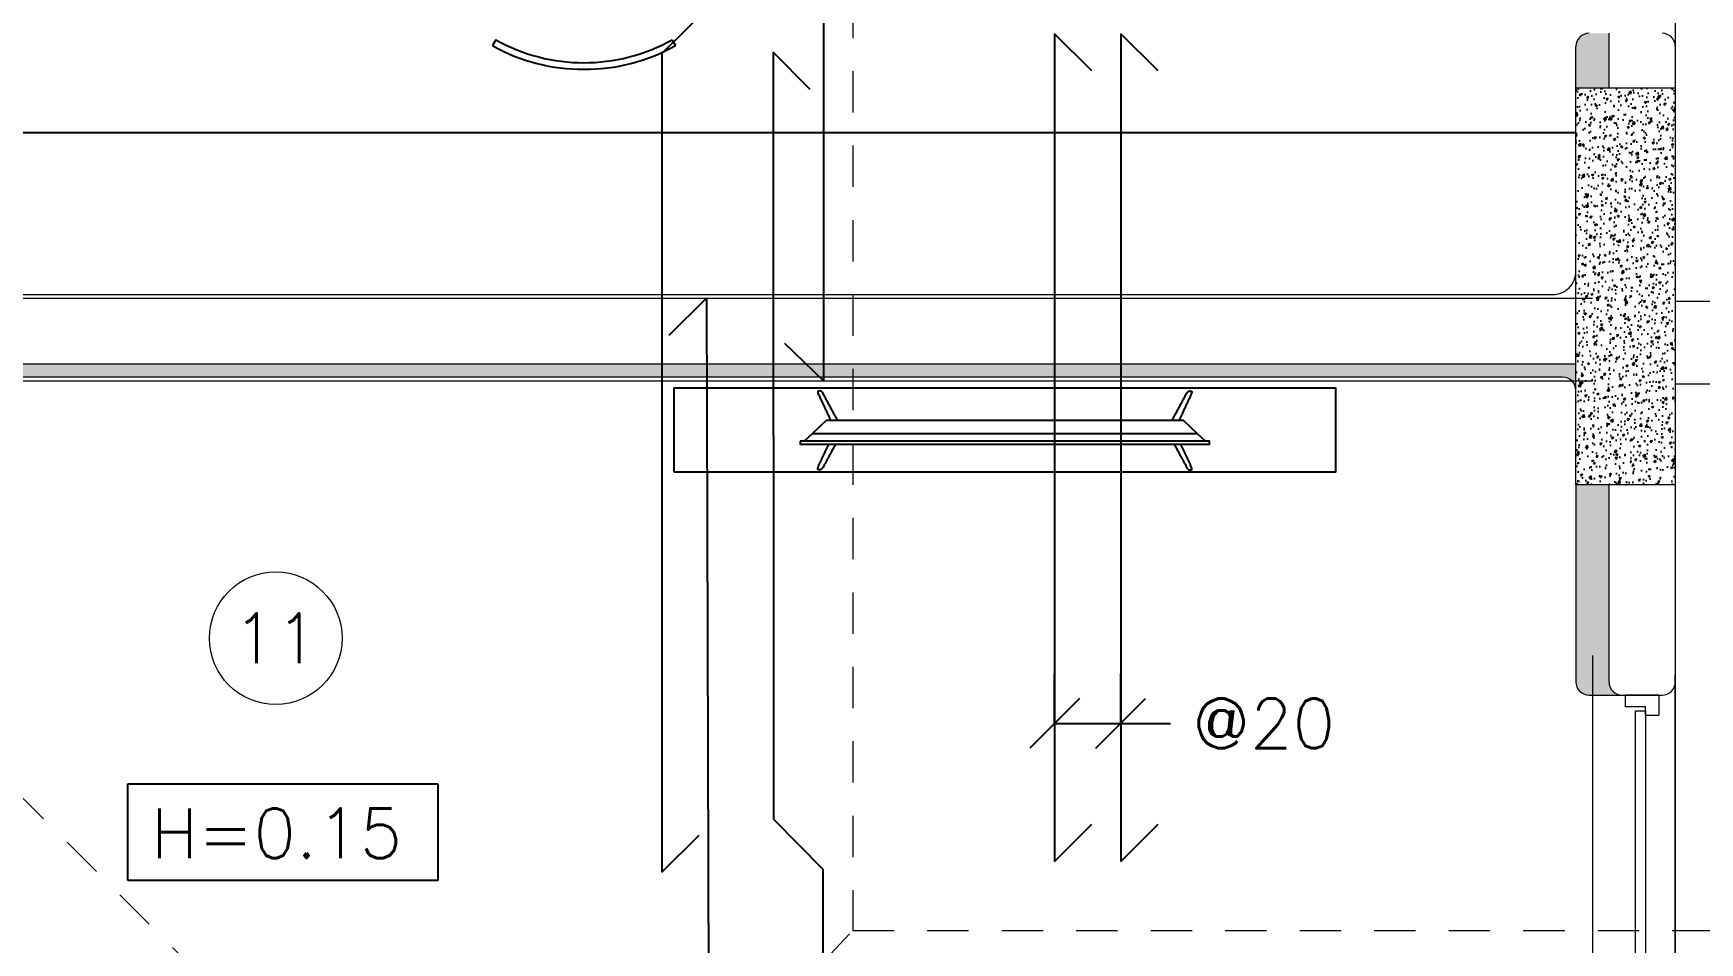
# Model space of a CAD drawing. Header units: metres. Extents: x -232 to 581, y 30 to 789.
# Drawn here: x 234.35 to 239.39, y 523.05 to 525.79 of the extents above; entities that cross this region are included whole.
import ezdxf
from ezdxf.enums import TextEntityAlignment as Align

# ---------------------------------------------------------------- set-up
doc = ezdxf.new("R2010")
doc.units = ezdxf.units.M
doc.linetypes.add('HIDDEN', pattern=[9.524999999999999, 6.349999999999999, -3.174999999999999])
doc.linetypes.add('HIDDEN2', pattern=[0.1875, 0.125, -0.0625])
for name, color, linetype, lineweight in [('0-S-GRID-IDEN', 1, 'Continuous', 9), ('A-DOOR', 35, 'Continuous', 5), ('A-WALL', 250, 'Continuous', 20), ('baños', 140, 'Continuous', 0), ('Columnas', 7, 'Continuous', 18), ('VIGAS', 1, 'HIDDEN', 15)]:
    doc.layers.add(name, color=color, linetype=linetype, lineweight=lineweight)
for name, color, linetype in [('ACERO', 5, 'Continuous'), ('DIMTEXTO', 4, 'Continuous'), ('HATCH', 8, 'Continuous'), ('MOBILIARIOS', 252, 'Continuous')]:
    doc.layers.add(name, color=color, linetype=linetype)
doc.layers.add('PISO', color=7, linetype='Continuous', lineweight=5, true_color=0xe6e6e6)
doc.layers.add('Techos 1', color=7, linetype='HIDDEN2', lineweight=9, true_color=0x42391a)
doc.layers.add('RELLENO SECCION', color=8, linetype='Continuous', lineweight=0, transparency=0.4)
doc.styles.add('SMPLEX', font='simplex.shx')
doc.styles.get("Standard").update_dxf_attribs({"font": 'arial.ttf'})

# ---------------------------------------------------------------- blocks, each defined once
blk = doc.blocks.new('_Oblique')
at = {"color": 0, "linetype": 'ByBlock', "lineweight": -2}
blk.add_line((-0.5, -0.5), (0.5, 0.5), dxfattribs=at)
blk = doc.blocks.new('planta de entrepiso 20.03')
at = {"layer": '0-S-GRID-IDEN', "color": 18, "true_color": 0x000000}
blk.add_circle((43.11544580281759, -35.04450578956221), 0.20025, dxfattribs=at)
at = {"layer": 'ACERO', "color": 18, "true_color": 0x000000}
for p, q in [((44.76958764475191, -31.97253261516607), (44.76958764475191, -34.26681850940247)), ((44.43202099667704, -33.12853680296769), (44.28160700758397, -33.27812166812782)), ((45.57992889613271, -33.33056049141703), (45.46742883368873, -33.2180605300191)), ((45.46742883368873, -33.2180605300191), (45.46742883368873, -35.7192461906352)), ((45.77992888421178, -33.33056040159829), (45.66742885157012, -33.21806044020036)), ((45.66742885157012, -33.21806044020036), (45.66742885157012, -35.71924610081646)), ((44.28160700758397, -33.27812166812782), (44.28160700758397, -35.75180423856318)), ((44.72949074498285, -33.38698563625564), (44.61730209611198, -33.27417514443539)), ((44.61730209611198, -33.27417514443539), (44.61858275980197, -35.59170709121304)), ((44.30405080581926, -34.12881480420401), (44.41666787738399, -34.01681850940236)), ((44.41666787738399, -34.01681850940236), (44.42778068944023, -38.20413904979625)), ((44.76958764475191, -34.26681850940247), (44.65313686313263, -34.15388027329811)), ((44.61858275980197, -35.59170709121304), (44.76816762496267, -35.74212108030679)), ((45.46742883368873, -35.7192461906352), (45.57992879508666, -35.60674615799348)), ((45.66742885157012, -35.71924610081646), (45.77992878316567, -35.60674606817474)), ((44.28160700758397, -35.75180423856318), (44.39441749940377, -35.63961558969288)), ((44.76816762496267, -35.74212108030679), (44.76024614426353, -40.01681850939133))]:
    blk.add_line(p, q, dxfattribs=at)
at = {"layer": 'DIMTEXTO', "color": 18, "true_color": 0x000000}
for p, q in [((45.46742883368873, -35.30220308823505), (45.46742883368873, -35.15220308823507)), ((45.66742885157012, -35.30220308823505), (45.66742885157012, -35.15220308823507)), ((45.46742883368873, -35.30220308823505), (45.66742885157012, -35.30220308823505)), ((45.66742885157012, -35.30220308823505), (45.81742885157013, -35.30220308823505)), ((42.66869610522656, -35.48494004408451), (43.60545150585801, -35.48494004403653)), ((42.66869610539248, -35.77616689779541), (42.66869610522656, -35.48494004408451)), ((43.60545150585801, -35.48494004403653), (43.605451526764, -35.77616689774732)), ((43.605451526764, -35.77616689774732), (42.66869610539248, -35.77616689779541))]:
    blk.add_line(p, q, dxfattribs=at)
at = {"layer": 'VIGAS', "color": 18, "true_color": 0x000000}
for p, q in [((47.0919849864043, -26.42727969294981), (47.09198498640407, -33.39227969358967)), ((47.3419849864043, -26.42727969294981), (47.34198498640407, -33.39227969358967)), ((41.89186791380425, -34.01681850940236), (47.09198498640393, -34.01681850940247)), ((51.89198498640425, -34.02681850940223), (47.34198498640404, -34.02681850940223)), ((41.89186791380425, -34.26681850940236), (47.09198498640393, -34.26681850940247)), ((51.89198498640425, -34.27681850940223), (47.34198498640404, -34.27681850940223)), ((47.09198498648263, -35.09681224213455), (47.09186791393378, -39.76681226953633)), ((47.34198498640407, -35.0968185094016), (47.34186791385522, -39.76681853680338))]:
    blk.add_line(p, q, dxfattribs=at)
at = {"layer": 'DIMTEXTO', "color": 18, "true_color": 0x000000, "xscale": 0.15, "yscale": 0.15, "zscale": 0.15, "rotation": 180}
blk.add_blockref('_Oblique', (45.46742883368873, -35.30220308823505), dxfattribs=at)
at = {"layer": 'DIMTEXTO', "color": 18, "true_color": 0x000000, "xscale": 0.15, "yscale": 0.15, "zscale": 0.15}
blk.add_blockref('_Oblique', (45.66742885157012, -35.30220308823505), dxfattribs=at)
at = {"layer": 'DIMTEXTO', "color": 18, "true_color": 0x000000, "style": 'SMPLEX'}
blk.add_text('11', height=0.15, dxfattribs=at).set_placement((43.11544580281759, -35.04450578956221), align=Align.MIDDLE_CENTER)
blk.add_text('H=0.15', height=0.15, rotation=1.450827829055799e-08, dxfattribs=at).set_placement((42.73909924560766, -35.70869335777047))
at = {"layer": 'DIMTEXTO', "color": 18, "true_color": 0x000000, "insert": (46.09957170871297, -35.30220308823505), "char_height": 0.15, "attachment_point": 5, "style": 'SMPLEX', "bg_fill": 3, "box_fill_scale": 1.1, "bg_fill_color": 256, "bg_fill_true_color": 13158600, "bg_fill_transparency": 0}
blk.add_mtext('\\A1;@20', dxfattribs=at)
blk = doc.blocks.new('A$C58f5b6b7')
at = {"layer": 'MOBILIARIOS'}
for points in [[(1.069470840775466e-07, 0.2525811234954745), (2.000000106947084, 0.2525811234954745), (2.000000106947084, 0), (1.069470840775466e-07, 0)], [(0.3820001069470891, 0.1596185134729211), (0.3820001069470891, 0.1691435134729176), (1.618000106947079, 0.1691435134729176), (1.618000106947079, 0.1596185134729211)]]:
    blk.add_lwpolyline(points, close=True, dxfattribs=at)
for points in [[(1.605932393574449, 0.159519432846011), (1.582282151334311, 0.1371998092812277), (1.000000106947084, 0.1371998092812277), (0.4177180625598567, 0.1371998092812277), (0.3940678203197194, 0.159519432846011)], [(1.582282151334311, 0.1371998092812277), (1.539962872616115, 0.09726151347291534), (0.4600373412780527, 0.09726151347290113), (0.4177180625598567, 0.1371998092812277)]]:
    blk.add_lwpolyline(points, dxfattribs=at)
for points, degree in [([(0.4511645361125147, 0.2382135501685951, -0.004703474324619776), (0.446902711392795, 0.2460982481493375, -0.004703474324619776), (0.4415006584346202, 0.2460982481493375, -0.004703474324619776), (0.4324817371493168, 0.2460982481493375, -0.004703474324619776), (0.4368044720420698, 0.2370140929480868, -0.004703474324619776)], 3), ([(0.4368044720420698, 0.2370140929480868, -0.004703474324619776), (0.452572019644947, 0.2030788032105022, -0.004703474324619776), (0.4683395672478241, 0.1691435134729176, -0.004703474324619776)], 2), ([(0.4884981539053115, 0.1691435134729176, -0.004703474324619776), (0.4698313450089131, 0.2036785318207563, -0.004703474324619776), (0.4511645361125147, 0.2382135501685951, -0.004703474324619776)], 2), ([(1.511502059988857, 0.1691435134729176, -0.004703474324619776), (1.530168868885255, 0.2036785318207563, -0.004703474324619776), (1.548835677781653, 0.2382135501685951, -0.004703474324619776)], 2), ([(1.563195741852098, 0.2370140929480868, -0.004703474324619776), (1.547428194249221, 0.2030788032105022, -0.004703474324619776), (1.531660646646344, 0.1691435134729176, -0.004703474324619776)], 2), ([(1.548835677781653, 0.2382135501685951, -0.004703474324619776), (1.553097502501373, 0.2460982481493375, -0.004703474324619776), (1.558499555459548, 0.2460982481493375, -0.004703474324619776), (1.567518476744851, 0.2460982481493375, -0.004703474324619776), (1.563195741852098, 0.2370140929480868, -0.004703474324619776)], 3), ([(0.4368044720420698, 0.0171824033505743, -0.004703474324619776), (0.4554082793266616, 0.05722195841174482, -0.004703474324619776), (0.4740120866112534, 0.09726151347290113, -0.004703474324619776)], 2), ([(0.4950970879554575, 0.09726151347290113, -0.004703474324619776), (0.4731308120339577, 0.05662222980149068, -0.004703474324619776), (0.4511645361125147, 0.01598294613006601, -0.004703474324619776)], 2), ([(1.504903125938711, 0.09726151347291534), (1.52686940186021, 0.05662222980149068), (1.548835677781653, 0.01598294613006601)], 2), ([(1.563195741852098, 0.0171824033505743), (1.544591934567507, 0.05722195841174482), (1.525988127282915, 0.09726151347291534)], 2)]:
    blk.add_open_spline(points, degree=degree, dxfattribs=at)
for points in [[(0.4511645361125147, 0.01598294613006601, -0.004703474324619776), (0.446902711392795, 0.008098248149337905, -0.004703474324619776), (0.4415006577906411, 0.008098248149337905, -0.004703474324619776), (0.432481734999044, 0.008098248149337905, -0.004703474324619776), (0.4368044720420698, 0.0171824033505743, -0.004703474324619776)], [(1.548835677781653, 0.01598294613006601), (1.553097502501373, 0.008098248149337905), (1.558499556103527, 0.008098248149337905), (1.567518478895124, 0.008098248149337905), (1.563195741852098, 0.0171824033505743)]]:
    blk.add_open_spline(points, degree=3, knots=[-0.08544200803406514, -0.08544200803406514, -0.08544200803406514, -0.08544200803406514, -0.04272100910977372, 0, 0, 0, 0], dxfattribs=at)
blk = doc.blocks.new('A$C2f9b60d5')
at = {"layer": 'A-DOOR'}
for p, q in [((1.633476927054289e-05, 0.1005227153823967), (1.4210854715202e-14, 0.000522715274215102)), ((1.633476927054289e-05, 0.1005227153823967), (0.06001633402468087, 0.1005129145209622)), ((0.03500980054343472, 0.06051699736043048), (0.03499999968198608, 0.00051699810502015)), ((0.06000980011680213, 0.0605129136681839), (0.03500980054343472, 0.06051699736043048)), ((0.06000980011680213, 0.0605129136681839), (0.0600163340244535, 0.1005129131717837)), ((3.540009737625837, 0.06000980278508194), (3.540016271533489, 0.1000098022886817)), ((3.540009737625837, 0.06000980278508194), (3.565009737199205, 0.06000571909283536)), ((3.600016270789126, 0.1000000027764258), (3.540016271533716, 0.1000098036378603)), ((3.565009737199205, 0.06000571909283536), (3.564999936337756, 5.719837425033347e-06)), ((3.600016270789126, 0.1000000027764258), (3.600016270789126, 0)), ((0.03499999968198608, 0.00051699810502015), (0, 0.0005227152742079966)), ((3.564999936337756, 5.719837425033347e-06), (3.599999936019799, 2.668237186753686e-09))]:
    blk.add_line(p, q, dxfattribs=at)
for points in [[(0.6314092330019889, 0.7340958971768075), (1.024707454436111, 0.06038800207075923), (1.050863378287204, 0.07565734714647476), (0.6575651568530816, 0.7493652422525443)], [(2.965838793269256, 0.7337145734945238), (2.572320495568988, 0.06013520305140219), (2.546169561538136, 0.07541309233165805), (2.939687859238404, 0.7489924627748081)], [(0.04460117791131779, 0.0605154306310709), (1.024707454436111, 0.06038800207075923), (1.02470250717073, 0.03010128506361553), (0.04459623064587959, 0.03022871362392721)], [(3.552426772093781, 0.06000777449115446), (2.572320495568988, 0.06013520305140219), (2.572315548303663, 0.02984848604425849), (3.552421824828457, 0.02972105748401077)]]:
    blk.add_lwpolyline(points, close=True, dxfattribs=at)
at = {"layer": 'A-DOOR', "linetype": 'HIDDEN2'}
for centre, start, end in [((0.9599614829443794, -0.04884636815482679), 10.76134296711832, 110.7488073156987), ((2.637030777241819, -0.04912031355443247), 69.23247441770859, 169.2199387662857)]:
    blk.add_arc(centre, 0.8535720901146175, start, end, dxfattribs=at)
blk = doc.blocks.new('A$C89702949')
at = {"layer": 'HATCH'}
h = blk.add_hatch(dxfattribs=at)
h.set_pattern_fill('AR-CONC', color=256, scale=0.00032)
h.set_pattern_definition([(49.99999999999999, (114.3310712337616, 55.23879643552809), (0.05829909407872129, -0.005100507372448988), [0.006096000000000001, -0.067056]), (355, (114.3310712337616, 55.23879643552809), (-0.01127789485599019, 0.06113819047649125), [0.004876800000000001, -0.05364498693440001]), (100.4514447, (114.3359294760016, 55.23837139440808), (0.04702119906891305, 0.05603768061190244), [0.005180802815999999, -0.05698887827199999]), (46.18420000000001, (114.3310712337616, 55.25505243552809), (0.08674529308548158, -0.01345354493847269), [0.009144000000000001, -0.100584]), (96.63555760999992, (114.3383000017616, 55.25393131552809), (0.07596932289648096, 0.07917635987127089), [0.0077712074048, -0.08548339461120001]), (351.1841511700001, (114.3310712337616, 55.25505243552809), (0.07596932290079265, 0.07917635986737045), [0.007315189462400001, -0.0804671142144]), (21, (114.3391992337616, 55.25098843552809), (0.0485166052061224, -0.03272486341986804), [0.006096000000000001, -0.067056]), (326.0000000000001, (114.3391992337616, 55.25098843552809), (0.01977664907124706, 0.05894014915914217), [0.004876800000000001, -0.0536448]), (71.45144499999999, (114.3432422841936, 55.24826136356009), (0.06829325416918917, 0.02621528604348968), [0.005180802816000001, -0.056988780032]), (37.50000000000001, (114.3310712337616, 55.23879643552809), (0.0009883530401893813, 0.027057612439409), [0, -0.05299456, 0, -0.05445760000000001, 0, -0.05384800000000001]), (7.499999999999999, (114.3310712337616, 55.23879643552809), (0.02138229200329784, 0.03205778394179824), [0, -0.03104896, 0, -0.05177536000000001, 0, -0.0205232]), (327.5, (114.3129457937616, 55.23879643552809), (0.04338899045339885, -0.001833198077655502), [0, -0.02032, 0, -0.06339840000000001, 0, -0.0841248]), (317.5, (114.3048177937616, 55.23879643552809), (0.04740133804352578, 0.00813647713066657), [0, -0.026416, 0, -0.04210304, 0, -0.0597408])])
h.paths.add_polyline_path([(20.94999999999976, 5.425000000010868), (20.64999999999964, 5.425000000010868), (20.64999999999964, 6.624538815822746), (20.94999999999976, 6.624538815822746)])
at = {"layer": 'Columnas'}
blk.add_lwpolyline([(20.94999999999976, 5.425000000010868), (20.64999999999964, 5.425000000010868), (20.64999999999964, 6.624538815822746), (20.94999999999976, 6.624538815822746)], close=True, dxfattribs=at)
blk = doc.blocks.new('20.03.2026 LN 09 SEGUNDO NIVEL ARQ')
at = {"layer": 'RELLENO SECCION'}
h = blk.add_hatch(color=5, dxfattribs=at)
h.dxf.hatch_style = 1
edge = h.paths.add_edge_path()
edge.add_line((96.04592957926778, -55.69857723669736), (95.9856384379811, -55.698577236709))
edge.add_arc((95.9856384379811, -55.73857723670903), 0.04000000000000981, 90, 179.9999999999847)
edge.add_line((95.94563843798107, -55.73857723670903), (95.94563843798107, -55.86311605319732))
edge.add_line((95.94563843798107, -55.86311605319736), (96.04563843801714, -55.86311605319736))
edge.add_line((96.04563843801714, -55.86311605319736), (96.04592957926778, -55.69857723669744))
h = blk.add_hatch(color=5, dxfattribs=at)
h.dxf.hatch_style = 1
edge = h.paths.add_edge_path()
edge.add_line((89.6958125144588, -56.69860490500992), (89.62089450882448, -56.69860490500992))
edge.add_arc((89.66088438254275, -56.69770490500991), 0.04000000000004049, 181.28926383636, 269.9999999999593)
edge.add_line((89.66088438254272, -56.73770490500988), (89.6958125144588, -56.73770490500988))
edge.add_line((89.6958125144588, -56.73770490500988), (89.6958125144588, -56.69860490500989))
h.paths.add_polyline_path([(93.76192959477206, -56.69860490501003), (91.82092966098068, -56.69860490501003), (91.82092966098068, -56.73774427063404), (93.76192959477206, -56.73771257608951)])
h.paths.add_polyline_path([(95.02092966098081, -56.69860490501003), (93.76192959477206, -56.69860490501003), (93.76192959477206, -56.73771257608951), (95.02092966098081, -56.73769201790549)])
edge = h.paths.add_edge_path()
edge.add_line((95.02092966098081, -56.69860490501003), (95.02092966098081, -56.73769201790555))
edge.add_line((95.02092966098081, -56.73769201790549), (95.90586276087024, -56.73767756776368))
edge.add_arc((95.90586341402934, -56.77767756775836), 0.03999999999998858, 0, 90.0009355815024, ccw=False)
edge.add_line((95.94586341402933, -56.77767756775836), (95.94586913563214, -56.69860490500999))
edge.add_line((95.94586913563214, -56.69860490501003), (95.02092966098081, -56.69860490501003))
h.paths.add_polyline_path([(91.82092966098068, -56.69860490501003), (90.84592958706037, -56.69860490501003), (90.84592958706037, -56.73776019138847), (91.82092966098068, -56.73774427063404)])
h = blk.add_hatch(color=5, dxfattribs=at)
h.dxf.hatch_style = 1
edge = h.paths.add_edge_path()
edge.add_line((96.04592958700056, -57.06270490500924), (95.94592958697959, -57.06270490500924))
edge.add_line((95.94592958697959, -57.06270490500924), (95.94592958698024, -57.65869069366372))
edge.add_arc((95.98592958698026, -57.65869069366363), 0.04000000000002046, 180.0000000000916, 270)
edge.add_line((95.98592958698026, -57.69869069366371), (96.0859295869806, -57.69861270132296))
edge.add_arc((96.0859295869806, -57.65861270132291), 0.03999999999999559, 180.000000028284, 270, ccw=False)
edge.add_line((96.0459295869806, -57.65861270134269), (96.04592958700056, -57.06270490500926))
at = {"layer": 'A-WALL', "color": 5}
for p, q in [((96.04592958697984, -55.86316608919731), (96.04592957926778, -55.69857723669736)), ((95.94563843798107, -55.86311605319736), (95.94563843798107, -55.73857723670903)), ((96.24592957997177, -55.7385772365501), (96.24592958704326, -57.65861270117557)), ((90.8459295870604, -56.48770490500999), (95.87592958698028, -56.48770490500999)), ((95.94592958698024, -56.69860490501003), (90.84592958706037, -56.69860490501003)), ((95.90586009253383, -56.7376775678963), (90.84592958706037, -56.73776019138847)), ((95.94592958697959, -57.06270490500924), (95.94592958698024, -57.65869069366363)), ((96.0459295869806, -57.65861270132291), (96.04592958698049, -57.06270490500924)), ((95.98592958698026, -57.69869069366371), (96.20592958700058, -57.69869069366359)), ((96.0859295869806, -57.69861270132287), (96.20592958704327, -57.69861270132287))]:
    blk.add_line(p, q, dxfattribs=at)
for centre, radius, start, end in [((95.9856384379811, -55.73857723670903), 0.04, 89.99999999999349, 179.9999999999414), ((96.20592957997178, -55.73857723669732), 0.04, 2.110202868954974e-07, 90.00000000002768), ((95.87592958698025, -56.41770490501005), 0.06999999999999318, 269.9999999999088, 0), ((95.90586341402934, -56.77767756775836), 0.04, 359.999999999987, 90.00475761193174), ((95.98592958698026, -57.65869069366363), 0.04, 180.0000000000586, 270.0000000000065), ((96.0859295869806, -57.65861270132291), 0.04, 180.0000000000065, 270), ((96.20592958704327, -57.65861270132291), 0.04, 270, 2.110202868954974e-07)]:
    blk.add_arc(centre, radius, start, end, dxfattribs=at)
at = {"layer": 'MOBILIARIOS', "color": 5}
for p, q in [((92.68362848735472, -55.71838903098649), (92.67391562873121, -55.73587217650891)), ((93.21648783328504, -55.71838903098649), (93.22620069190856, -55.73587217650891)), ((89.94581251446425, -55.99861074416253), (95.94592958698024, -55.9986107441639))]:
    blk.add_line(p, q, dxfattribs=at)
for radius in [0.5686122742864268, 0.5486122742864268]:
    blk.add_arc((92.95005816031988, -55.23881561964947), radius, 240.9453959009069, 299.0546040990931, dxfattribs=at)
at = {"layer": 'PISO', "color": 5}
for p, q in [((96.24592958655899, -49.25865494114043), (96.24592957997177, -55.7385772365501)), ((96.2459295869603, -61.36091270133056), (96.24592958696007, -57.63634184417458))]:
    blk.add_line(p, q, dxfattribs=at)
at = {"layer": 'Techos 1', "color": 5}
for p, q in [((88.84266905215557, -55.59860490504775), (92.74592958698074, -59.49866608891512)), ((92.7459295869804, -59.498666088915), (93.76192959477206, -58.40944686340003))]:
    blk.add_line(p, q, dxfattribs=at)
blk.add_lwpolyline([(97.15674917760006, -46.58780768216457), (93.761929594772, -46.58780768216457), (93.76192959477206, -58.40944686340003), (97.15674917760012, -58.40944686340003)], close=True, dxfattribs=at)
at = {"color": 5}
blk.add_blockref('A$C89702949', (75.29592958698063, -62.48770490502011), dxfattribs=at)
at = {"color": 5, "xscale": -1, "rotation": 270}
blk.add_blockref('A$C2f9b60d5', (96.09592958559242, -61.29862897211206), dxfattribs=at)
at = {"layer": 'MOBILIARIOS', "color": 5, "xscale": -1, "rotation": 180}
blk.add_blockref('A$C58f5b6b7', (93.22121059924095, -56.77123412924902, 0.004703474324619776), dxfattribs=at)
at = {"layer": 'baños', "color": 5, "linetype": 'Continuous', "flags": 8}
for tag, p in [('MODELNUMBER', (83.78128570556493, -42.91751556127974, 2.857834639711941e-07)), ('TRADENAME', (83.78128570562023, -42.91755751869266, 2.857834639711941e-07)), ('MATERIAL', (83.78128570573188, -42.91764209117639, 2.857834639711941e-07)), ('PRODUCT', (83.78128570567617, -42.91759980493464, 2.857834639711941e-07)), ('MODELNUMBER', (84.95602967916813, -42.91751556127974, 2.857834639711941e-07)), ('TRADENAME', (84.95602967922343, -42.91755751869266, 2.857834639711941e-07)), ('MATERIAL', (84.95602967933507, -42.91764209117639, 2.857834639711941e-07)), ('PRODUCT', (84.95602967927937, -42.91759980493464, 2.857834639711941e-07))]:
    blk.add_attdef(tag, p, '', height=2.537174511142602e-05, rotation=180.0000755047861, dxfattribs=at)
at = {"layer": 'baños', "color": 5, "linetype": 'Continuous'}
for tag, p, rotation in [('MODELNUMBER', (85.8912030458427, -56.99336542269737), 180.0000755047722), ('TRADENAME', (85.89116250411479, -56.99332309077693), 180.0000755047722), ('MATERIAL', (85.89138948539119, -56.9932384265295), 180.0000755047722), ('PRODUCT', (85.89138785685003, -56.99328075850576), 180.0000755047722), ('MODELNUMBER', (86.60077129692553, -56.99336542284937), 179.9999244952277), ('TRADENAME', (86.60077129698124, -56.99332309087549), 179.9999244952277), ('MATERIAL', (86.60077129709288, -56.99323842692729), 179.9999244952277), ('PRODUCT', (86.60077129703694, -56.99328075890139), 179.9999244952277)]:
    blk.add_attdef(tag, p, '', height=2.5399184405861e-05, rotation=rotation, dxfattribs=at)

msp = doc.modelspace()

# ---------------------------------------------------------------- block references
at = {"layer": 'Columnas'}
msp.add_blockref('planta de entrepiso 20.03', (191.9707105794469, 559.0112471869854), dxfattribs=at)

# ---------------------------------------------------------------- next in the draw order: block references
at = {"color": 1}
msp.add_blockref('20.03.2026 LN 09 SEGUNDO NIVEL ARQ', (143.0667659788706, 581.493133582604), dxfattribs=at)

doc.saveas('drawing.dxf')
